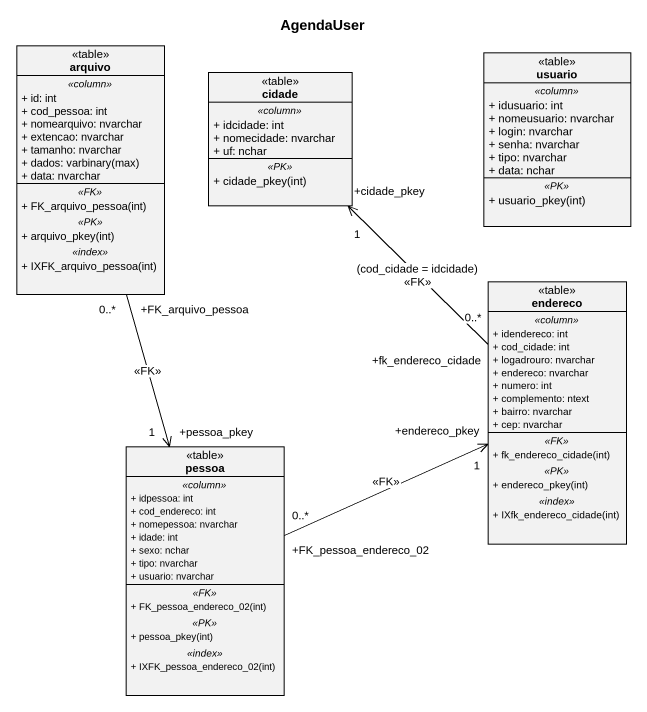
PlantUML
@startuml
title AgendaUser
hide circle
hide empty members
skinparam classAttributeIconSize 0
class arquivo <<table>> {
  .. <<column>> ..
  + id: int
  + cod_pessoa: int
  + nomearquivo: nvarchar
  + extencao: nvarchar
  + tamanho: nvarchar
  {field} + dados: varbinary(max)
  + data: nvarchar
  .. <<FK>> ..
  + FK_arquivo_pessoa(int)
  .. <<PK>> ..
  + arquivo_pkey(int)
  .. <<index>> ..
  + IXFK_arquivo_pessoa(int)
}
class cidade <<table>> {
  .. <<column>> ..
  + idcidade: int
  + nomecidade: nvarchar
  + uf: nchar
  .. <<PK>> ..
  + cidade_pkey(int)
}
class usuario <<table>> {
  .. <<column>> ..
  + idusuario: int
  + nomeusuario: nvarchar
  + login: nvarchar
  + senha: nvarchar
  + tipo: nvarchar
  + data: nchar
  .. <<PK>> ..
  + usuario_pkey(int)
}
class endereco <<table>> {
  .. <<column>> ..
  + idendereco: int
  + cod_cidade: int
  + logadrouro: nvarchar
  + endereco: nvarchar
  + numero: int
  + complemento: ntext
  + bairro: nvarchar
  + cep: nvarchar
  .. <<FK>> ..
  + fk_endereco_cidade(int)
  .. <<PK>> ..
  + endereco_pkey(int)
  .. <<index>> ..
  + IXfk_endereco_cidade(int)
}
class pessoa <<table>> {
  .. <<column>> ..
  + idpessoa: int
  + cod_endereco: int
  + nomepessoa: nvarchar
  + idade: int
  + sexo: nchar
  + tipo: nvarchar
  + usuario: nvarchar
  .. <<FK>> ..
  + FK_pessoa_endereco_02(int)
  .. <<PK>> ..
  + pessoa_pkey(int)
  .. <<index>> ..
  + IXFK_pessoa_endereco_02(int)
}
arquivo "+FK_arquivo_pessoa\n0..*" --> "+pessoa_pkey\n1" pessoa : <<FK>>
endereco "+fk_endereco_cidade\n0..*" -up-> "+cidade_pkey\n1" cidade : (cod_cidade = idcidade)\n<<FK>>
pessoa "+FK_pessoa_endereco_02\n0..*" -right-> "+endereco_pkey\n1" endereco : <<FK>>
@enduml
